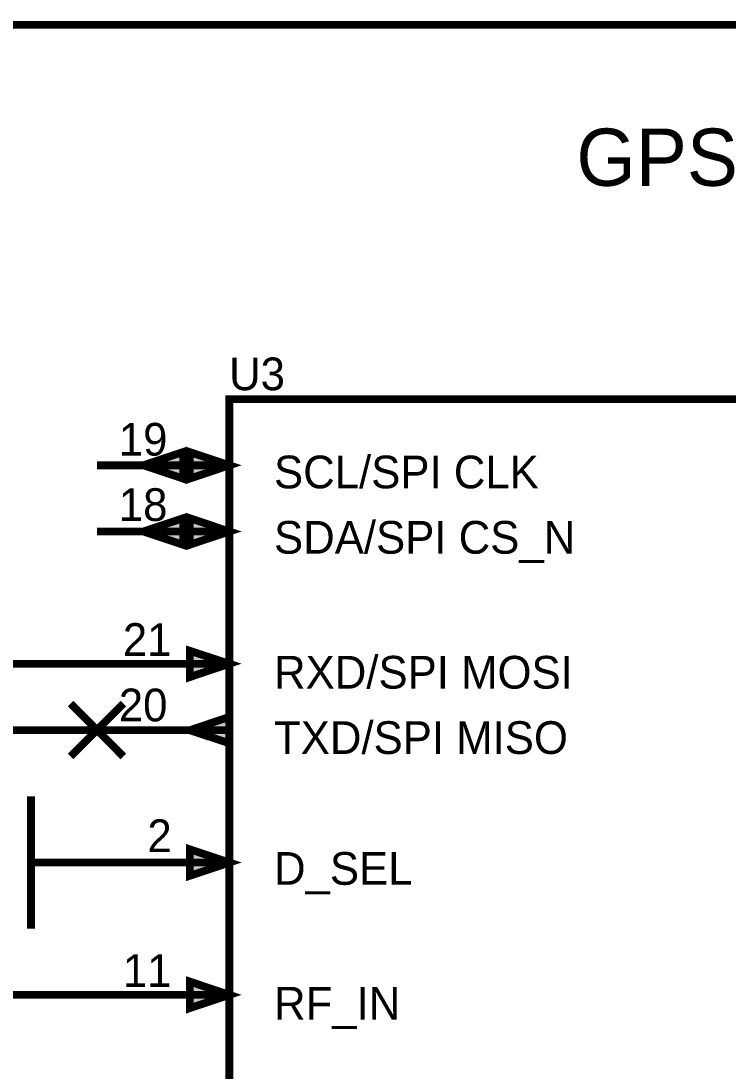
# Model space of a CAD drawing. Header units: inches. Extents: x 0 to 16.9, y 0 to 11.7.
# Drawn here: x 2.506 to 3.574, y 1.805 to 3.391 of the extents above; entities that cross this region are included whole.
import ezdxf

# ---------------------------------------------------------------- set-up
doc = ezdxf.new("R2010")
doc.units = ezdxf.units.IN
doc.header["$MEASUREMENT"] = 0
doc.layers.add('Sheet', color=255, linetype='Continuous')

msp = doc.modelspace()

# ---------------------------------------------------------------- linework, layer by layer
at = {"layer": 'Sheet'}
for points in [[(0.4745, 3.3855, 0.0118, 0.0118, 0), (7.7168, 3.3855, 0.0118, 0.0118, 0)], [(2.8211, 2.7203, 0.0118, 0.0118, 0), (2.6213, 2.7203, 0.0118, 0.0118, 0)], [(2.8211, 2.6203, 0.0118, 0.0118, 0), (2.6213, 2.6203, 0.0118, 0.0118, 0)], [(2.6213, 2.4205, 0.0118, 0.0118, 0), (1.8212, 2.4205, 0.0118, 0.0118, 0)], [(2.8211, 2.4205, 0.0118, 0.0118, 0), (2.6213, 2.4205, 0.0118, 0.0118, 0)], [(2.5812, 2.2804, 0.0118, 0.0118, 0), (2.661, 2.3603, 0.0118, 0.0118, 0)], [(2.5812, 2.3603, 0.0118, 0.0118, 0), (2.661, 2.2804, 0.0118, 0.0118, 0)], [(2.6213, 2.3201, 0.0118, 0.0118, 0), (1.8212, 2.3201, 0.0118, 0.0118, 0)], [(2.8211, 2.3201, 0.0118, 0.0118, 0), (2.6213, 2.3201, 0.0118, 0.0118, 0)], [(2.5214, 2.2202, 0.0118, 0.0118, 0), (2.5214, 2.0203, 0.0118, 0.0118, 0)], [(2.6213, 2.1203, 0.0118, 0.0118, 0), (2.5214, 2.1203, 0.0118, 0.0118, 0)], [(2.8211, 2.1203, 0.0118, 0.0118, 0), (2.6213, 2.1203, 0.0118, 0.0118, 0)], [(2.6213, 1.9204, 0.0118, 0.0118, 0), (1.8212, 1.9204, 0.0118, 0.0118, 0), (1.3216, 1.9204, 0.0118, 0.0118, 0)], [(2.8211, 1.9204, 0.0118, 0.0118, 0), (2.6213, 1.9204, 0.0118, 0.0118, 0)]]:
    msp.add_lwpolyline(points, format="xyseb", dxfattribs=at)
for points in [[(2.8211, 2.8202, 0.0118, 0.0118, 0), (4.2207, 2.8202, 0.0118, 0.0118, 0), (4.2207, 0.9203, 0.0118, 0.0118, 0), (2.8211, 0.9203, 0.0118, 0.0118, 0), (2.8211, 2.8202, 0.0118, 0.0118, 0)], [(2.8211, 2.8202, 0.0039, 0.0039, 0), (2.8211, 0.9203, 0.0039, 0.0039, 0), (4.2207, 0.9203, 0.0039, 0.0039, 0), (4.2207, 2.8202, 0.0039, 0.0039, 0), (2.8211, 2.8202, 0.0039, 0.0039, 0), (2.8211, 2.8202, 0.0039, 0.0039, 0)], [(2.7513, 2.7403, 0.0118, 0.0118, 0), (2.7513, 2.7002, 0.0118, 0.0118, 0), (2.6911, 2.7203, 0.0118, 0.0118, 0), (2.7513, 2.7403, 0.0118, 0.0118, 0)], [(2.7613, 2.7403, 0.0118, 0.0118, 0), (2.8211, 2.7203, 0.0118, 0.0118, 0), (2.7613, 2.7002, 0.0118, 0.0118, 0), (2.7613, 2.7403, 0.0118, 0.0118, 0)], [(2.7513, 2.7403, 0.0039, 0.0039, 0), (2.7513, 2.7002, 0.0039, 0.0039, 0), (2.6911, 2.7203, 0.0039, 0.0039, 0), (2.7513, 2.7403, 0.0039, 0.0039, 0)], [(2.7613, 2.7403, 0.0039, 0.0039, 0), (2.8211, 2.7203, 0.0039, 0.0039, 0), (2.7613, 2.7002, 0.0039, 0.0039, 0), (2.7613, 2.7403, 0.0039, 0.0039, 0)], [(2.7513, 2.6404, 0.0118, 0.0118, 0), (2.7513, 2.6003, 0.0118, 0.0118, 0), (2.6911, 2.6203, 0.0118, 0.0118, 0), (2.7513, 2.6404, 0.0118, 0.0118, 0)], [(2.7613, 2.6404, 0.0118, 0.0118, 0), (2.8211, 2.6203, 0.0118, 0.0118, 0), (2.7613, 2.6003, 0.0118, 0.0118, 0), (2.7613, 2.6404, 0.0118, 0.0118, 0)], [(2.7513, 2.6404, 0.0039, 0.0039, 0), (2.7513, 2.6003, 0.0039, 0.0039, 0), (2.6911, 2.6203, 0.0039, 0.0039, 0), (2.7513, 2.6404, 0.0039, 0.0039, 0)], [(2.7613, 2.6404, 0.0039, 0.0039, 0), (2.8211, 2.6203, 0.0039, 0.0039, 0), (2.7613, 2.6003, 0.0039, 0.0039, 0), (2.7613, 2.6404, 0.0039, 0.0039, 0)], [(2.7613, 2.4401, 0.0118, 0.0118, 0), (2.8211, 2.4205, 0.0118, 0.0118, 0), (2.7613, 2.4004, 0.0118, 0.0118, 0), (2.7613, 2.4401, 0.0118, 0.0118, 0)], [(2.7613, 2.4401, 0.0039, 0.0039, 0), (2.8211, 2.4205, 0.0039, 0.0039, 0), (2.7613, 2.4004, 0.0039, 0.0039, 0), (2.7613, 2.4401, 0.0039, 0.0039, 0)], [(2.7613, 2.3201, 0.0118, 0.0118, 0), (2.8211, 2.3402, 0.0118, 0.0118, 0), (2.8211, 2.3005, 0.0118, 0.0118, 0), (2.7613, 2.3201, 0.0118, 0.0118, 0)], [(2.7613, 2.3201, 0.0039, 0.0039, 0), (2.8211, 2.3402, 0.0039, 0.0039, 0), (2.8211, 2.3005, 0.0039, 0.0039, 0), (2.7613, 2.3201, 0.0039, 0.0039, 0)], [(2.7613, 2.1403, 0.0118, 0.0118, 0), (2.8211, 2.1203, 0.0118, 0.0118, 0), (2.7613, 2.1002, 0.0118, 0.0118, 0), (2.7613, 2.1403, 0.0118, 0.0118, 0)], [(2.7613, 2.1403, 0.0039, 0.0039, 0), (2.8211, 2.1203, 0.0039, 0.0039, 0), (2.7613, 2.1002, 0.0039, 0.0039, 0), (2.7613, 2.1403, 0.0039, 0.0039, 0)], [(2.7613, 1.9405, 0.0118, 0.0118, 0), (2.8211, 1.9204, 0.0118, 0.0118, 0), (2.7613, 1.9003, 0.0118, 0.0118, 0), (2.7613, 1.9405, 0.0118, 0.0118, 0)], [(2.7613, 1.9405, 0.0039, 0.0039, 0), (2.8211, 1.9204, 0.0039, 0.0039, 0), (2.7613, 1.9003, 0.0039, 0.0039, 0), (2.7613, 1.9405, 0.0039, 0.0039, 0)]]:
    msp.add_lwpolyline(points, format="xyseb", close=True, dxfattribs=at)
for points in [[(2.7516, 2.7432), (2.6835, 2.7205), (2.7516, 2.6978)], [(2.7577, 2.6978), (2.8259, 2.7205), (2.7577, 2.7432)], [(2.7516, 2.6432), (2.6835, 2.6205), (2.7516, 2.5978)], [(2.7577, 2.5978), (2.8259, 2.6205), (2.7577, 2.6432)], [(2.7577, 2.3978), (2.8259, 2.4205), (2.7577, 2.4432)], [(2.8216, 2.3432), (2.7535, 2.3205), (2.8216, 2.2978)], [(2.7577, 2.0978), (2.8259, 2.1205), (2.7577, 2.1432)], [(2.7577, 1.8978), (2.8259, 1.9205), (2.7577, 1.9432)]]:
    msp.add_solid(points, dxfattribs=at)

# ---------------------------------------------------------------- texts
for s, height, p in [('GPS AND LORA SOC', 0.086431, (3.3454, 3.1424)), ('U3', 0.04939, (2.8207, 2.8337)), ('19', 0.04939, (2.6541, 2.7349)), ('SCL/SPI CLK', 0.049389, (2.8886, 2.6855)), ('18', 0.04939, (2.6541, 2.6362)), ('SDA/SPI CS_N', 0.049389, (2.8886, 2.5868)), ('21', 0.04939, (2.6602, 2.4324)), ('RXD/SPI MOSI', 0.049389, (2.8886, 2.383)), ('20', 0.04939, (2.6541, 2.3336)), ('TXD/SPI MISO', 0.049389, (2.8886, 2.2843)), ('2', 0.0494, (2.6973, 2.1361)), ('D_SEL', 0.04939, (2.8886, 2.0867)), ('11', 0.04939, (2.6602, 1.9324)), ('RF_IN', 0.04939, (2.8886, 1.883))]:
    msp.add_text(s, height=height, dxfattribs=at).set_placement(p)

doc.saveas('drawing.dxf')
